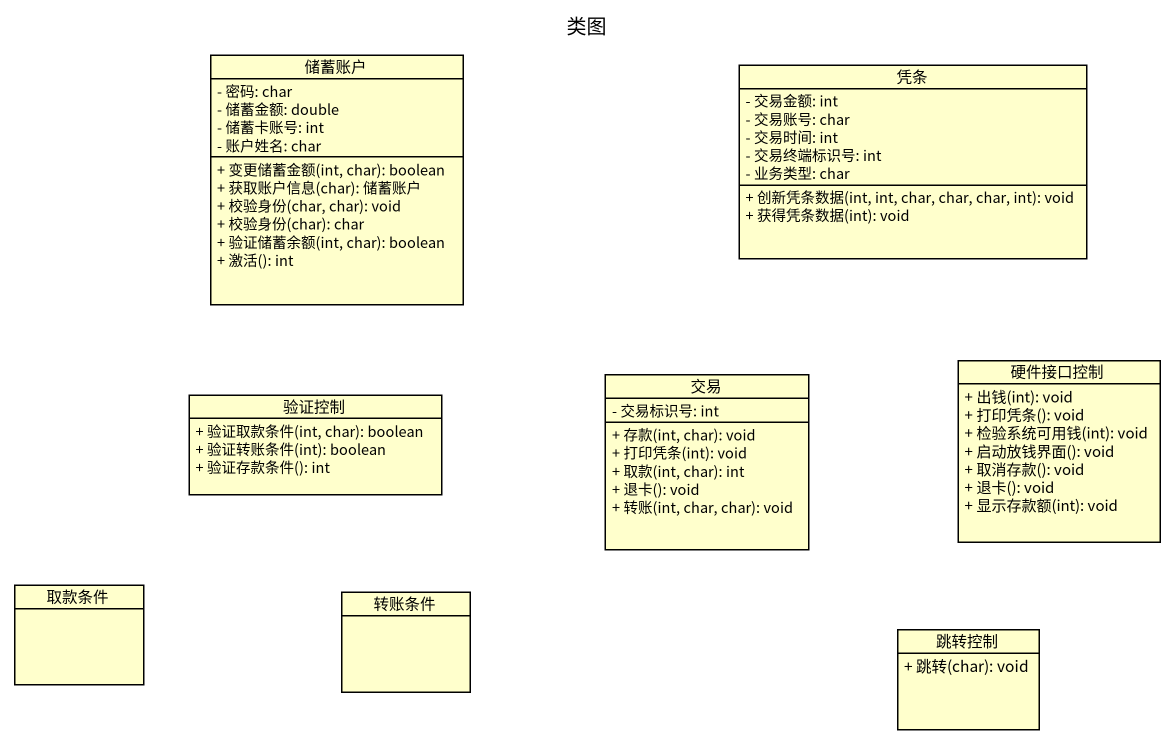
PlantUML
@startuml
title 类图
hide circle
hide empty members
skinparam classAttributeIconSize 0
class 储蓄账户 {
  - 密码: char
  - 储蓄金额: double
  - 储蓄卡账号: int
  - 账户姓名: char
  + 变更储蓄金额(int, char): boolean
  + 获取账户信息(char): 储蓄账户
  + 校验身份(char, char): void
  + 校验身份(char): char
  + 验证储蓄余额(int, char): boolean
  + 激活(): int
}
class 凭条 {
  - 交易金额: int
  - 交易账号: char
  - 交易时间: int
  - 交易终端标识号: int
  - 业务类型: char
  + 创新凭条数据(int, int, char, char, char, int): void
  + 获得凭条数据(int): void
}
class 硬件接口控制 {
  + 出钱(int): void
  + 打印凭条(): void
  + 检验系统可用钱(int): void
  + 启动放钱界面(): void
  + 取消存款(): void
  + 退卡(): void
  + 显示存款额(int): void
}
class 验证控制 {
  + 验证取款条件(int, char): boolean
  + 验证转账条件(int): boolean
  + 验证存款条件(): int
}
class 交易 {
  - 交易标识号: int
  + 存款(int, char): void
  + 打印凭条(int): void
  + 取款(int, char): int
  + 退卡(): void
  + 转账(int, char, char): void
}
class 取款条件
class 转账条件
class 跳转控制 {
  + 跳转(char): void
}
@enduml
